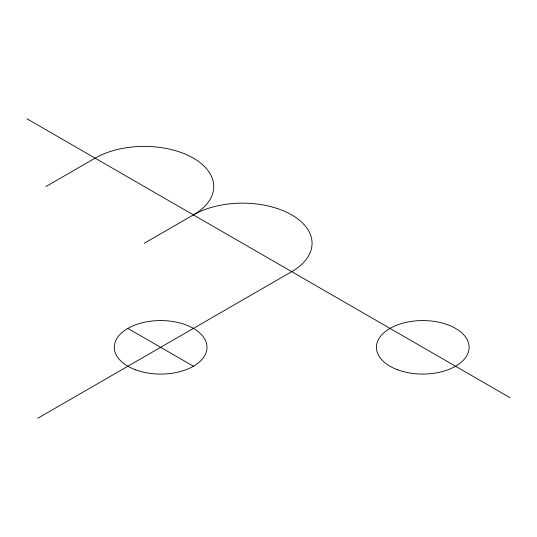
<?xml version="1.0" encoding="UTF-8"?>
<svg xmlns="http://www.w3.org/2000/svg" width="537" height="537" viewBox="0 0 537 537"><rect width="100%" height="100%" fill="white"/><g stroke="black" fill="none" stroke-linecap="round" stroke-linejoin="round"><path stroke-width="0.81" d="M45.96 186.527L95.109 158.147A69.501 40.127 0 0 1 193.407 158.153A69.501 40.127 0 0 1 193.407 214.901L144.258 243.274M37.771 418.263L291.712 271.655A69.501 40.127 0 0 0 291.705 214.907A69.501 40.127 0 0 0 193.414 214.901M26.85 118.737L510.15 397.769M127.88 328.409L193.407 366.241M397.44 369.724A46.336 26.749 0 0 0 469.036 348.788A46.336 26.749 0 0 0 401.837 323.455A46.336 26.749 0 0 0 397.44 369.724M135.317 369.724A46.336 26.749 0 0 0 206.913 348.788A46.336 26.749 0 0 0 139.707 323.455A46.336 26.749 0 0 0 135.317 369.724"/></g></svg>
